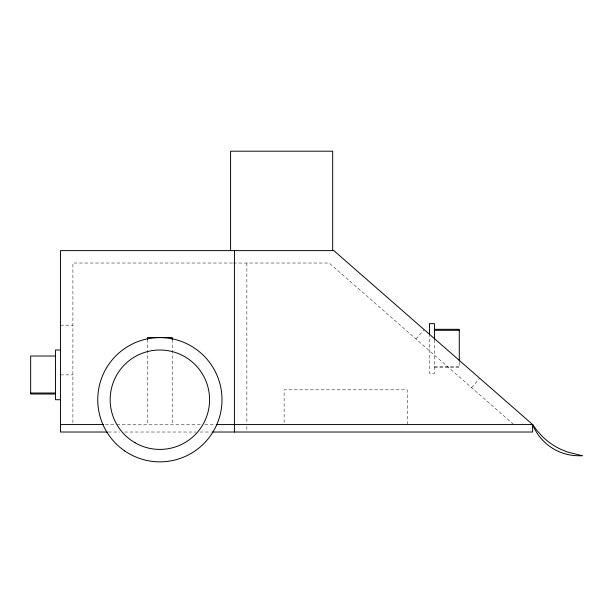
<?xml version="1.0" encoding="UTF-8"?>
<svg xmlns="http://www.w3.org/2000/svg" width="613" height="613" viewBox="0 0 613 613"><rect width="100%" height="100%" fill="white"/><g stroke="black" fill="none" stroke-linecap="round" stroke-linejoin="round"><path stroke-width="0.46" stroke-dasharray="3.06 2.3" d="M415.943 338.974L424.127 329.618M471.543 387.615L479.718 378.267M232.519 263.031L72.893 263.031L72.893 423.606M233.469 263.031L329.158 263.031L513.05 423.935M60.472 325.158L72.893 325.158M434.433 366.329L459.283 366.329M434.433 367.317L459.283 367.317L459.283 360.927M60.472 374.865L72.893 374.865M105.39 424.564L115.911 424.564M116.861 424.564L200.972 424.564M204.796 424.564L215.309 424.564M108.263 432.019L119.734 432.019M124.508 432.019L196.191 432.019M200.014 432.019L211.485 432.019M434.433 339.863L434.433 373.317L429.468 373.317L429.468 336.039M407.254 424.564L407.254 389.807L284.125 389.807L284.125 424.564M246.855 263.031L246.855 423.606M246.855 426.426L246.855 431.085M172.299 339.495L172.299 424.564M147.449 339.495L147.449 424.564"/><path stroke-width="0.92" d="M434.433 329.319L459.283 329.319L459.283 361.172M434.433 330.307L459.283 330.307M60.472 350.015L55.499 350.015L55.499 399.714L60.472 399.714M55.499 356.015L30.65 356.015L30.65 394.006L55.499 394.006M30.65 393.017L55.499 393.017M60.472 424.564L103.482 424.564M216.266 424.564L532.636 424.564A49.699 49.699 0 0 0 578.764 455.758L582.35 455.758L567.086 451.927L560.167 449.015A66.556 66.556 0 0 1 542.229 436.326L537.195 430.778L532.636 424.564L333.832 250.61L60.472 250.61L60.472 432.019L107.306 432.019M212.443 432.019L532.636 432.019L532.636 424.564M434.433 339.227L434.433 323.61L429.468 323.61L429.468 335.081M332.667 250.61L332.667 151.204L230.595 151.204L230.595 250.61M234.427 250.61L234.427 432.019M172.299 339.495L172.299 337.587L147.449 337.587L147.449 339.495M135.021 442.755A49.699 49.699 0 0 0 209.577 399.714A49.699 49.699 0 0 0 135.021 356.674A49.699 49.699 0 0 0 135.021 442.755M124.784 450.984A62.128 62.128 0 0 0 221.822 404.473A62.128 62.128 0 0 0 133.021 343.686A62.128 62.128 0 0 0 124.784 450.984"/></g></svg>
